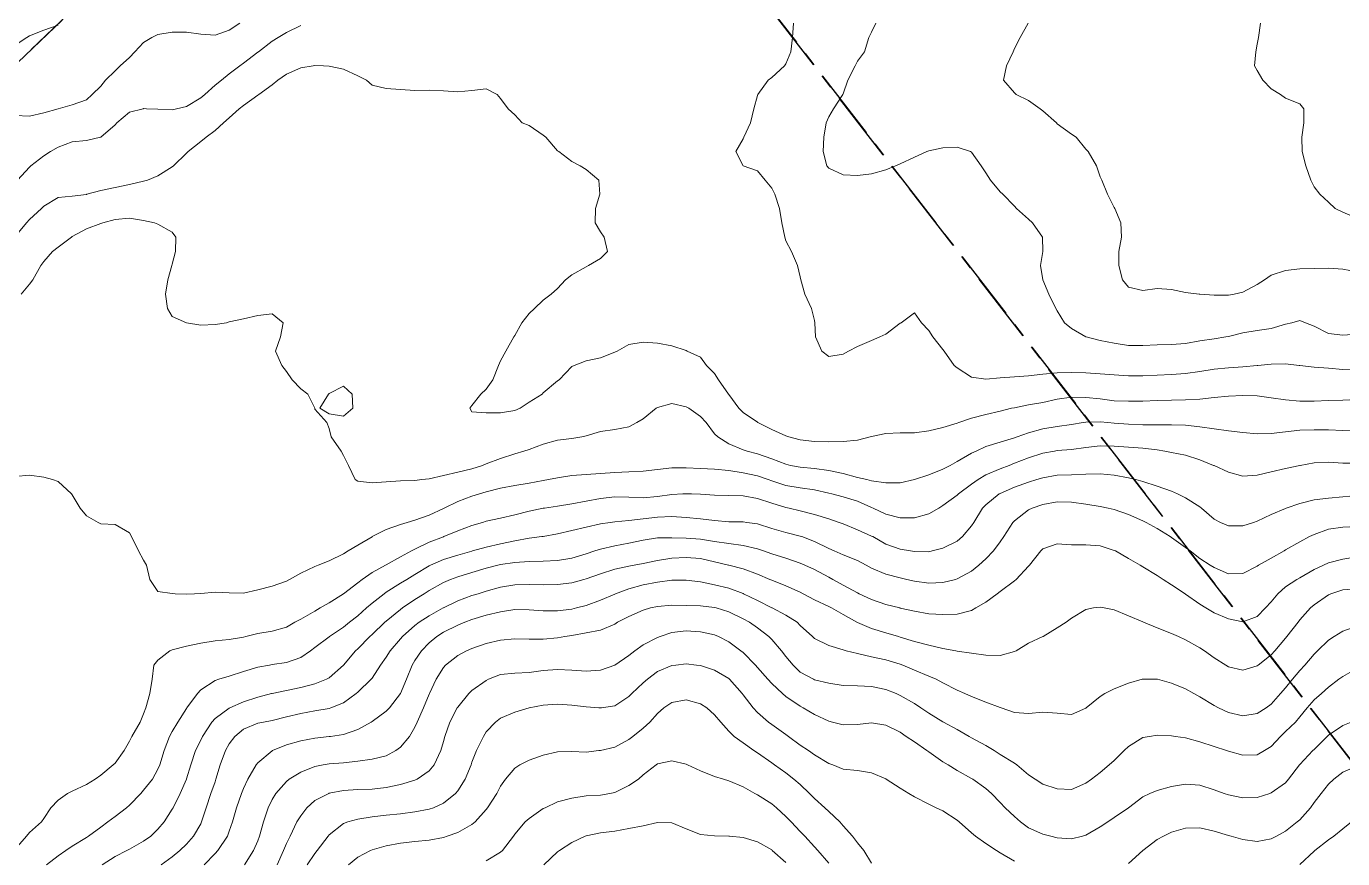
# Model space of a CAD drawing. Header units: centimetres. Extents: x 0 to 642158, y -847 to 649707.
# Drawn here: x 617079.14 to 617125.25, y 620397.46 to 620426.64 of the extents above; entities that cross this region are included whole.
import ezdxf

# ---------------------------------------------------------------- set-up
doc = ezdxf.new("R2010")
doc.units = ezdxf.units.CM
doc.header["$MEASUREMENT"] = 0
doc.linetypes.add('CENTERX2', pattern=[4, 2.5, -0.5, 0.5, -0.5])
doc.layers.add('SPW_parcellaire cadastral', color=7, linetype='CENTERX2', lineweight=25, true_color=0xff0542)
doc.layers.add('WAL_topographie 0.5', color=253, linetype='Continuous', lineweight=20)

msp = doc.modelspace()

# ---------------------------------------------------------------- linework, layer by layer
at = {"layer": 'SPW_parcellaire cadastral'}
for points in [[(617274.764, 620500.676), (617269.952, 620496.899), (617211.998, 620451.663), (617205.087, 620446.27), (617195.532, 620438.811), (617164.102, 620414.279), (617134.906, 620391.492), (617133.598, 620390.47), (617094.809, 620440.723), (617090.922, 620445.759), (617243.342, 620567.204), (617274.764, 620500.676)], [(617014.972, 620379.867), (617010.893, 620377.325), (617054.294, 620442.356), (617058.919, 620449.277), (617077.211, 620463.523), (617089.979, 620446.981), (617090.922, 620445.759), (617094.809, 620440.723), (617062.014, 620409.186), (617014.972, 620379.867)], [(617062.014, 620409.186), (617094.809, 620440.723), (617133.598, 620390.47), (617134.906, 620391.492), (617146.257, 620375.609), (617111.129, 620347.351), (617062.014, 620409.186)]]:
    msp.add_lwpolyline(points, dxfattribs=at)
at = {"layer": 'WAL_topographie 0.5'}
for points in [[(617078.75, 620423.51), (617079.25, 620423.485), (617079.75, 620423.604), (617080.25, 620423.75), (617080.25, 620423.75), (617080.75, 620423.885), (617081.25, 620424.06), (617081.452, 620424.25), (617081.75, 620424.546), (617081.91, 620424.75), (617082.25, 620425.074), (617082.425, 620425.25), (617082.75, 620425.543), (617082.942, 620425.75), (617083.25, 620426.068), (617083.535, 620426.25), (617083.75, 620426.349), (617084.25, 620426.436), (617084.75, 620426.431), (617085.25, 620426.366), (617085.75, 620426.333), (617086.25, 620426.502), (617086.618, 620426.75)], [(617078.75, 620425.976), (617079.158, 620426.25), (617079.25, 620426.304), (617079.75, 620426.499), (617080.25, 620426.682)], [(617078.83, 620421.25), (617079.25, 620421.706), (617079.294, 620421.75), (617079.75, 620422.103), (617079.984, 620422.25), (617080.25, 620422.402), (617080.75, 620422.584), (617081.25, 620422.639), (617081.743, 620422.75), (617081.75, 620422.752), (617082.25, 620423.187), (617082.31, 620423.25), (617082.75, 620423.628), (617083.23, 620423.75), (617083.25, 620423.758), (617083.35, 620423.75), (617083.75, 620423.731), (617084.25, 620423.716), (617084.404, 620423.75), (617084.75, 620423.832), (617085.25, 620424.129), (617085.39, 620424.25), (617085.75, 620424.573), (617085.973, 620424.75), (617086.25, 620424.97), (617086.614, 620425.25), (617086.75, 620425.351), (617087.25, 620425.731), (617087.275, 620425.75), (617087.75, 620426.121), (617087.965, 620426.25), (617088.25, 620426.418), (617088.75, 620426.664)], [(617106.019, 620426.75), (617105.984, 620426.25), (617105.917, 620425.75), (617105.75, 620425.327), (617105.694, 620425.25), (617105.25, 620424.85), (617105.129, 620424.75), (617104.76, 620424.25), (617104.75, 620424.215), (617104.629, 620423.75), (617104.504, 620423.25), (617104.269, 620422.75), (617104.25, 620422.689), (617103.991, 620422.25), (617104.25, 620421.75), (617104.25, 620421.75), (617104.75, 620421.57), (617105.017, 620421.25), (617105.25, 620420.961), (617105.359, 620420.75), (617105.523, 620420.25), (617105.61, 620419.75), (617105.713, 620419.25), (617105.75, 620419.118), (617105.947, 620418.75), (617106.154, 620418.25), (617106.25, 620417.859), (617106.273, 620417.75), (617106.415, 620417.25), (617106.649, 620416.75), (617106.75, 620416.33), (617106.766, 620416.25), (617106.78, 620415.75), (617107.008, 620415.25), (617107.25, 620415.06), (617107.75, 620415.148), (617107.937, 620415.25), (617108.25, 620415.417), (617108.75, 620415.628), (617109.043, 620415.75), (617109.25, 620415.852), (617109.75, 620416.236), (617109.782, 620416.25), (617110.25, 620416.595), (617110.496, 620416.25), (617110.75, 620415.982), (617110.896, 620415.75), (617111.25, 620415.312), (617111.291, 620415.25), (617111.647, 620414.75), (617111.75, 620414.664), (617112.25, 620414.339), (617112.75, 620414.269), (617113.25, 620414.319), (617113.75, 620414.355), (617114.25, 620414.389), (617114.75, 620414.449), (617115.25, 620414.493), (617115.75, 620414.505), (617116.25, 620414.49), (617116.75, 620414.458), (617117.25, 620414.417), (617117.75, 620414.388), (617118.25, 620414.387), (617118.75, 620414.411), (617119.25, 620414.436), (617119.75, 620414.466), (617120.25, 620414.536), (617120.75, 620414.618), (617121.25, 620414.666), (617121.75, 620414.702), (617122.25, 620414.747), (617122.283, 620414.75), (617122.75, 620414.792), (617123.25, 620414.803), (617123.721, 620414.75), (617123.75, 620414.747), (617124.25, 620414.686), (617124.75, 620414.651), (617125.25, 620414.611), (617125.75, 620414.597)], [(617108.903, 620426.75), (617108.75, 620426.435), (617108.652, 620426.25), (617108.497, 620425.75), (617108.25, 620425.423), (617108.173, 620425.25), (617107.92, 620424.75), (617107.75, 620424.275), (617107.741, 620424.25), (617107.42, 620423.75), (617107.25, 620423.467), (617107.159, 620423.25), (617107.077, 620422.75), (617107.049, 620422.25), (617107.184, 620421.75), (617107.25, 620421.67), (617107.75, 620421.438), (617108.25, 620421.405), (617108.75, 620421.469), (617109.25, 620421.611), (617109.583, 620421.75), (617109.75, 620421.818), (617110.25, 620422.048), (617110.682, 620422.25), (617110.75, 620422.278), (617111.25, 620422.383), (617111.75, 620422.4), (617112.218, 620422.25), (617112.25, 620422.229), (617112.59, 620421.75), (617112.75, 620421.504), (617112.913, 620421.25), (617113.25, 620420.835), (617113.343, 620420.75), (617113.75, 620420.332), (617113.828, 620420.25), (617114.25, 620419.876), (617114.383, 620419.75), (617114.734, 620419.25), (617114.75, 620418.75), (617114.75, 620418.75), (617114.75, 620418.75), (617114.66, 620418.25), (617114.75, 620417.75), (617114.75, 620417.75), (617114.96, 620417.25), (617115.205, 620416.75), (617115.25, 620416.671), (617115.502, 620416.25), (617115.75, 620416.047), (617116.25, 620415.756), (617116.264, 620415.75), (617116.75, 620415.624), (617117.25, 620415.527), (617117.75, 620415.453), (617118.25, 620415.445), (617118.75, 620415.47), (617119.25, 620415.481), (617119.75, 620415.524), (617120.25, 620415.617), (617120.75, 620415.688), (617121.154, 620415.75), (617121.25, 620415.766), (617121.75, 620415.89), (617122.25, 620415.974), (617122.75, 620416.047), (617123.25, 620416.204), (617123.467, 620416.25), (617123.75, 620416.328), (617123.95, 620416.25), (617124.25, 620416.13), (617124.75, 620415.874), (617125.25, 620415.81), (617125.75, 620415.845)], [(617114.239, 620426.75), (617113.955, 620426.25), (617113.75, 620425.865), (617113.704, 620425.75), (617113.477, 620425.25), (617113.364, 620424.75), (617113.75, 620424.307), (617113.816, 620424.25), (617114.25, 620424.041), (617114.657, 620423.75), (617114.75, 620423.681), (617115.225, 620423.25), (617115.25, 620423.226), (617115.75, 620422.863), (617115.915, 620422.75), (617116.25, 620422.336), (617116.339, 620422.25), (617116.63, 620421.75), (617116.75, 620421.364), (617116.81, 620421.25), (617117.012, 620420.75), (617117.25, 620420.287), (617117.265, 620420.25), (617117.478, 620419.75), (617117.498, 620419.25), (617117.415, 620418.75), (617117.405, 620418.25), (617117.538, 620417.75), (617117.75, 620417.496), (617118.25, 620417.381), (617118.75, 620417.454), (617119.25, 620417.409), (617119.75, 620417.308), (617120.226, 620417.25), (617120.25, 620417.247), (617120.75, 620417.22), (617121.25, 620417.216), (617121.445, 620417.25), (617121.75, 620417.325), (617122.25, 620417.59), (617122.506, 620417.75), (617122.75, 620417.918), (617123.25, 620418.081), (617123.75, 620418.138), (617124.25, 620418.155), (617124.75, 620418.16), (617125.25, 620418.124), (617125.75, 620418.038)], [(617122.372, 620426.75), (617122.302, 620426.25), (617122.25, 620426.012), (617122.212, 620425.75), (617122.167, 620425.25), (617122.25, 620425.085), (617122.457, 620424.75), (617122.75, 620424.448), (617123.072, 620424.25), (617123.25, 620424.121), (617123.75, 620423.917), (617123.888, 620423.75), (617123.885, 620423.25), (617123.816, 620422.75), (617123.835, 620422.25), (617123.961, 620421.75), (617124.137, 620421.25), (617124.25, 620421.015), (617124.452, 620420.75), (617124.75, 620420.474), (617124.989, 620420.25), (617125.25, 620420.122), (617125.75, 620419.918)], [(617078.75, 620419.276), (617079.15, 620419.75), (617079.25, 620419.864), (617079.672, 620420.25), (617079.75, 620420.335), (617080.25, 620420.636), (617080.75, 620420.689), (617081.25, 620420.748), (617081.256, 620420.75), (617081.75, 620420.886), (617082.25, 620420.99), (617082.75, 620421.093), (617083.25, 620421.208), (617083.384, 620421.25), (617083.75, 620421.4), (617084.25, 620421.719), (617084.29, 620421.75), (617084.75, 620422.193), (617084.812, 620422.25), (617085.25, 620422.597), (617085.438, 620422.75), (617085.75, 620422.988), (617086.049, 620423.25), (617086.25, 620423.433), (617086.594, 620423.75), (617086.75, 620423.868), (617087.25, 620424.227), (617087.284, 620424.25), (617087.75, 620424.589), (617087.956, 620424.75), (617088.25, 620424.957), (617088.75, 620425.185), (617089.183, 620425.25), (617089.25, 620425.261), (617089.55, 620425.25), (617089.75, 620425.243), (617090.25, 620425.142), (617090.75, 620424.908), (617091.061, 620424.75), (617091.25, 620424.576), (617091.75, 620424.464), (617092.25, 620424.425), (617092.75, 620424.388), (617093.25, 620424.395), (617093.75, 620424.377), (617094.25, 620424.339), (617094.75, 620424.384), (617095.25, 620424.452), (617095.633, 620424.25), (617095.75, 620424.11), (617096.015, 620423.75), (617096.25, 620423.534), (617096.506, 620423.25), (617096.75, 620423.16), (617097.25, 620422.823), (617097.335, 620422.75), (617097.75, 620422.276), (617097.789, 620422.25), (617098.25, 620421.904), (617098.542, 620421.75), (617098.75, 620421.618), (617099.197, 620421.25), (617099.229, 620420.75), (617099.074, 620420.25), (617099.063, 620419.75), (617099.25, 620419.434), (617099.387, 620419.25), (617099.495, 620418.75), (617099.25, 620418.505), (617098.828, 620418.25), (617098.75, 620418.21), (617098.25, 620417.922), (617098.031, 620417.75), (617097.75, 620417.45), (617097.525, 620417.25), (617097.25, 620417.038), (617096.944, 620416.75), (617096.75, 620416.571), (617096.492, 620416.25), (617096.25, 620415.806), (617096.214, 620415.75), (617095.941, 620415.25), (617095.75, 620414.917), (617095.679, 620414.75), (617095.476, 620414.25), (617095.25, 620413.917), (617095.064, 620413.75), (617094.75, 620413.35), (617094.673, 620413.25), (617094.75, 620413.129), (617095.25, 620413.095), (617095.75, 620413.094), (617096.25, 620413.169), (617096.434, 620413.25), (617096.75, 620413.464), (617097.209, 620413.75), (617097.25, 620413.787), (617097.75, 620414.209), (617097.807, 620414.25), (617098.25, 620414.713), (617098.333, 620414.75), (617098.75, 620414.917), (617099.25, 620415.017), (617099.75, 620415.215), (617099.833, 620415.25), (617100.25, 620415.486), (617100.75, 620415.571), (617101.25, 620415.538), (617101.75, 620415.435), (617102.25, 620415.275), (617102.294, 620415.25), (617102.75, 620415.038), (617102.971, 620414.75), (617103.25, 620414.468), (617103.388, 620414.25), (617103.735, 620413.75), (617103.75, 620413.731), (617104.093, 620413.25), (617104.25, 620413.108), (617104.75, 620412.762), (617104.769, 620412.75), (617105.25, 620412.512), (617105.75, 620412.279), (617105.847, 620412.25), (617106.25, 620412.146), (617106.75, 620412.089), (617107.25, 620412.075), (617107.75, 620412.086), (617108.25, 620412.137), (617108.698, 620412.25), (617108.75, 620412.265), (617109.25, 620412.368), (617109.75, 620412.384), (617110.25, 620412.395), (617110.75, 620412.459), (617111.25, 620412.571), (617111.75, 620412.727), (617111.809, 620412.75), (617112.25, 620412.898), (617112.75, 620413.037), (617113.25, 620413.153), (617113.653, 620413.25), (617113.75, 620413.27), (617114.25, 620413.366), (617114.75, 620413.457), (617115.25, 620413.566), (617115.75, 620413.639), (617116.25, 620413.633), (617116.75, 620413.58), (617117.25, 620413.515), (617117.75, 620413.494), (617118.25, 620413.505), (617118.75, 620413.522), (617119.25, 620413.535), (617119.75, 620413.543), (617120.25, 620413.571), (617120.75, 620413.627), (617121.25, 620413.678), (617121.75, 620413.701), (617122.25, 620413.686), (617122.75, 620413.62), (617123.25, 620413.547), (617123.75, 620413.503), (617124.25, 620413.503), (617124.75, 620413.518), (617125.25, 620413.534), (617125.75, 620413.559)], [(617078.955, 620417.25), (617079.25, 620417.602), (617079.374, 620417.75), (617079.652, 620418.25), (617079.75, 620418.39), (617080.061, 620418.75), (617080.25, 620418.895), (617080.725, 620419.25), (617080.75, 620419.266), (617081.25, 620419.539), (617081.75, 620419.73), (617081.821, 620419.75), (617082.25, 620419.862), (617082.75, 620419.909), (617083.25, 620419.834), (617083.632, 620419.75), (617083.75, 620419.698), (617084.25, 620419.419), (617084.38, 620419.25), (617084.369, 620418.75), (617084.25, 620418.302), (617084.241, 620418.25), (617084.098, 620417.75), (617084.017, 620417.25), (617084.087, 620416.75), (617084.25, 620416.462), (617084.75, 620416.25), (617084.75, 620416.25), (617085.25, 620416.165), (617085.75, 620416.187), (617086.15, 620416.25), (617086.25, 620416.286), (617086.75, 620416.391), (617087.25, 620416.5), (617087.75, 620416.559), (617088.139, 620416.25), (617088.046, 620415.75), (617087.872, 620415.25), (617088.089, 620414.75), (617088.25, 620414.544), (617088.455, 620414.25), (617088.75, 620413.935), (617089, 620413.75), (617089.242, 620413.25), (617089.25, 620413.221), (617089.671, 620412.75), (617089.75, 620412.536), (617089.817, 620412.25), (617090.164, 620411.75), (617090.25, 620411.594), (617090.427, 620411.25), (617090.663, 620410.75), (617090.75, 620410.701), (617091.25, 620410.639), (617091.75, 620410.668), (617092.25, 620410.709), (617092.75, 620410.724), (617093, 620410.75), (617093.25, 620410.775), (617093.75, 620410.892), (617094.25, 620411.011), (617094.75, 620411.129), (617095.121, 620411.25), (617095.25, 620411.298), (617095.75, 620411.495), (617096.25, 620411.652), (617096.571, 620411.75), (617096.75, 620411.811), (617097.25, 620411.989), (617097.75, 620412.129), (617098.25, 620412.196), (617098.596, 620412.25), (617098.75, 620412.285), (617099.25, 620412.432), (617099.75, 620412.51), (617100.25, 620412.601), (617100.53, 620412.75), (617100.75, 620412.883), (617101.201, 620413.25), (617101.25, 620413.276), (617101.75, 620413.416), (617102.25, 620413.306), (617102.343, 620413.25), (617102.75, 620412.963), (617102.949, 620412.75), (617103.25, 620412.356), (617103.359, 620412.25), (617103.75, 620412.006), (617104.25, 620411.799), (617104.387, 620411.75), (617104.75, 620411.654), (617105.25, 620411.48), (617105.75, 620411.286), (617105.913, 620411.25), (617106.25, 620411.189), (617106.75, 620411.139), (617107.25, 620411.072), (617107.75, 620410.963), (617108.25, 620410.827), (617108.577, 620410.75), (617108.75, 620410.71), (617109.25, 620410.635), (617109.75, 620410.636), (617110.25, 620410.748), (617110.255, 620410.75), (617110.75, 620410.916), (617111.25, 620411.118), (617111.499, 620411.25), (617111.75, 620411.381), (617112.25, 620411.672), (617112.407, 620411.75), (617112.75, 620411.905), (617113.25, 620412.059), (617113.75, 620412.219), (617113.843, 620412.25), (617114.25, 620412.394), (617114.75, 620412.53), (617115.25, 620412.614), (617115.75, 620412.684), (617116.16, 620412.75), (617116.25, 620412.764), (617116.75, 620412.778), (617117.019, 620412.75), (617117.25, 620412.727), (617117.75, 620412.688), (617118.25, 620412.675), (617118.75, 620412.675), (617119.25, 620412.674), (617119.75, 620412.656), (617120.25, 620412.604), (617120.75, 620412.53), (617121.25, 620412.464), (617121.75, 620412.403), (617122.25, 620412.358), (617122.75, 620412.366), (617123.25, 620412.426), (617123.75, 620412.479), (617124.25, 620412.491), (617124.75, 620412.492), (617125.25, 620412.471), (617125.75, 620412.46)], [(617090.575, 620413.25), (617090.25, 620412.979), (617089.75, 620413.05), (617089.417, 620413.25), (617089.729, 620413.75), (617089.75, 620413.766), (617090.25, 620414.024), (617090.554, 620413.75), (617090.575, 620413.25)], [(617078.75, 620410.861), (617079.25, 620410.904), (617079.75, 620410.841), (617080.059, 620410.75), (617080.25, 620410.682), (617080.721, 620410.25), (617080.75, 620410.213), (617081.027, 620409.75), (617081.25, 620409.475), (617081.652, 620409.25), (617081.75, 620409.201), (617082.25, 620409.175), (617082.75, 620408.88), (617082.823, 620408.75), (617083.067, 620408.25), (617083.25, 620407.922), (617083.351, 620407.75), (617083.464, 620407.25), (617083.75, 620406.827), (617084.25, 620406.755), (617084.35, 620406.75), (617084.75, 620406.737), (617085.036, 620406.75), (617085.25, 620406.76), (617085.75, 620406.805), (617086.25, 620406.787), (617086.75, 620406.767), (617087.25, 620406.885), (617087.75, 620407.015), (617088.25, 620407.191), (617088.362, 620407.25), (617088.75, 620407.465), (617089.25, 620407.703), (617089.36, 620407.75), (617089.75, 620407.907), (617090.25, 620408.148), (617090.418, 620408.25), (617090.75, 620408.456), (617091.25, 620408.746), (617091.258, 620408.75), (617091.75, 620408.999), (617092.25, 620409.179), (617092.484, 620409.25), (617092.75, 620409.328), (617093.25, 620409.507), (617093.75, 620409.739), (617093.771, 620409.75), (617094.25, 620409.981), (617094.75, 620410.165), (617095.015, 620410.25), (617095.25, 620410.326), (617095.75, 620410.453), (617096.25, 620410.541), (617096.75, 620410.628), (617097.25, 620410.719), (617097.434, 620410.75), (617097.75, 620410.811), (617098.25, 620410.889), (617098.75, 620410.931), (617099.25, 620410.966), (617099.75, 620410.999), (617100.25, 620411.021), (617100.75, 620411.045), (617101.25, 620411.103), (617101.75, 620411.164), (617102.25, 620411.164), (617102.75, 620411.137), (617103.25, 620411.116), (617103.75, 620411.068), (617104.25, 620410.99), (617104.75, 620410.879), (617105.126, 620410.75), (617105.25, 620410.706), (617105.75, 620410.546), (617106.25, 620410.459), (617106.75, 620410.388), (617107.25, 620410.277), (617107.356, 620410.25), (617107.75, 620410.143), (617108.25, 620409.989), (617108.75, 620409.772), (617108.801, 620409.75), (617109.25, 620409.543), (617109.75, 620409.407), (617110.25, 620409.409), (617110.75, 620409.545), (617111.108, 620409.75), (617111.25, 620409.837), (617111.75, 620410.205), (617111.797, 620410.25), (617112.25, 620410.595), (617112.48, 620410.75), (617112.75, 620410.913), (617113.25, 620411.127), (617113.566, 620411.25), (617113.75, 620411.323), (617114.25, 620411.517), (617114.75, 620411.673), (617115.15, 620411.75), (617115.25, 620411.768), (617115.75, 620411.811), (617116.25, 620411.88), (617116.75, 620411.934), (617117.25, 620411.924), (617117.75, 620411.889), (617118.25, 620411.853), (617118.75, 620411.794), (617119.025, 620411.75), (617119.25, 620411.704), (617119.75, 620411.602), (617120.25, 620411.448), (617120.729, 620411.25), (617120.75, 620411.239), (617121.25, 620411.009), (617121.75, 620410.873), (617122.25, 620410.901), (617122.75, 620411.022), (617123.25, 620411.134), (617123.75, 620411.248), (617123.758, 620411.25), (617124.25, 620411.342), (617124.75, 620411.361), (617125.25, 620411.327), (617125.75, 620411.331)], [(617078.75, 620397.8), (617079.142, 620398.25), (617079.25, 620398.376), (617079.669, 620398.75), (617079.75, 620398.874), (617080, 620399.25), (617080.25, 620399.516), (617080.577, 620399.75), (617080.75, 620399.827), (617081.25, 620400.067), (617081.555, 620400.25), (617081.75, 620400.395), (617082.181, 620400.75), (617082.25, 620400.815), (617082.562, 620401.25), (617082.75, 620401.579), (617082.839, 620401.75), (617083.124, 620402.25), (617083.25, 620402.536), (617083.331, 620402.75), (617083.462, 620403.25), (617083.552, 620403.75), (617083.612, 620404.25), (617083.75, 620404.42), (617084.163, 620404.75), (617084.25, 620404.778), (617084.75, 620404.906), (617085.25, 620405.018), (617085.75, 620405.094), (617086.25, 620405.148), (617086.75, 620405.232), (617086.83, 620405.25), (617087.25, 620405.351), (617087.75, 620405.44), (617088.25, 620405.578), (617088.548, 620405.75), (617088.75, 620405.861), (617089.25, 620406.144), (617089.432, 620406.25), (617089.75, 620406.436), (617090.25, 620406.749), (617090.252, 620406.75), (617090.75, 620407.129), (617090.909, 620407.25), (617091.25, 620407.489), (617091.723, 620407.75), (617091.75, 620407.764), (617092.25, 620408.038), (617092.633, 620408.25), (617092.75, 620408.313), (617093.25, 620408.555), (617093.75, 620408.746), (617093.762, 620408.75), (617094.25, 620408.959), (617094.75, 620409.147), (617095.114, 620409.25), (617095.25, 620409.291), (617095.75, 620409.401), (617096.25, 620409.511), (617096.75, 620409.642), (617097.25, 620409.744), (617097.288, 620409.75), (617097.75, 620409.821), (617098.25, 620409.905), (617098.75, 620409.989), (617099.25, 620410.084), (617099.75, 620410.147), (617100.25, 620410.131), (617100.75, 620410.112), (617101.25, 620410.156), (617101.75, 620410.226), (617102.141, 620410.25), (617102.25, 620410.257), (617102.445, 620410.25), (617102.75, 620410.238), (617103.25, 620410.204), (617103.75, 620410.189), (617104.25, 620410.176), (617104.75, 620410.087), (617105.25, 620409.927), (617105.75, 620409.776), (617105.865, 620409.75), (617106.25, 620409.655), (617106.75, 620409.529), (617107.25, 620409.371), (617107.611, 620409.25), (617107.75, 620409.195), (617108.25, 620408.993), (617108.75, 620408.771), (617108.793, 620408.75), (617109.25, 620408.492), (617109.75, 620408.315), (617110.115, 620408.25), (617110.25, 620408.226), (617110.75, 620408.223), (617110.873, 620408.25), (617111.25, 620408.346), (617111.75, 620408.597), (617111.932, 620408.75), (617112.25, 620409.128), (617112.325, 620409.25), (617112.634, 620409.75), (617112.75, 620409.868), (617113.218, 620410.25), (617113.25, 620410.268), (617113.75, 620410.483), (617114.25, 620410.665), (617114.538, 620410.75), (617114.75, 620410.814), (617115.25, 620410.902), (617115.75, 620410.923), (617116.25, 620410.938), (617116.75, 620410.951), (617117.25, 620410.908), (617117.75, 620410.814), (617118.006, 620410.75), (617118.25, 620410.681), (617118.75, 620410.525), (617119.25, 620410.347), (617119.467, 620410.25), (617119.75, 620410.111), (617120.25, 620409.791), (617120.305, 620409.75), (617120.75, 620409.368), (617120.966, 620409.25), (617121.25, 620409.126), (617121.75, 620409.129), (617122.123, 620409.25), (617122.25, 620409.289), (617122.75, 620409.525), (617123.25, 620409.743), (617123.27, 620409.75), (617123.75, 620409.913), (617124.25, 620410.037), (617124.75, 620410.102), (617125.25, 620410.148), (617125.75, 620410.191)], [(617079.843, 620397.25), (617080.25, 620397.567), (617080.528, 620397.75), (617080.75, 620397.903), (617081.25, 620398.207), (617081.317, 620398.25), (617081.75, 620398.568), (617081.999, 620398.75), (617082.25, 620398.937), (617082.646, 620399.25), (617082.75, 620399.333), (617083.153, 620399.75), (617083.25, 620399.859), (617083.561, 620400.25), (617083.75, 620400.599), (617083.818, 620400.75), (617083.964, 620401.25), (617084.156, 620401.75), (617084.25, 620401.923), (617084.443, 620402.25), (617084.75, 620402.731), (617084.763, 620402.75), (617085.136, 620403.25), (617085.25, 620403.384), (617085.75, 620403.704), (617085.888, 620403.75), (617086.25, 620403.859), (617086.75, 620404.024), (617087.25, 620404.18), (617087.66, 620404.25), (617087.75, 620404.265), (617088.25, 620404.334), (617088.75, 620404.517), (617089.091, 620404.75), (617089.25, 620404.869), (617089.75, 620405.24), (617089.763, 620405.25), (617090.25, 620405.58), (617090.462, 620405.75), (617090.75, 620405.973), (617091.053, 620406.25), (617091.25, 620406.418), (617091.677, 620406.75), (617091.75, 620406.8), (617092.25, 620407.118), (617092.464, 620407.25), (617092.75, 620407.421), (617093.25, 620407.724), (617093.303, 620407.75), (617093.75, 620407.951), (617094.25, 620408.103), (617094.75, 620408.245), (617094.771, 620408.25), (617095.25, 620408.383), (617095.75, 620408.498), (617096.25, 620408.602), (617096.75, 620408.693), (617097.199, 620408.75), (617097.25, 620408.757), (617097.75, 620408.844), (617098.25, 620408.963), (617098.75, 620409.082), (617099.25, 620409.194), (617099.593, 620409.25), (617099.75, 620409.275), (617100.25, 620409.321), (617100.75, 620409.375), (617101.25, 620409.431), (617101.75, 620409.456), (617102.25, 620409.426), (617102.75, 620409.37), (617103.25, 620409.312), (617103.75, 620409.273), (617104.25, 620409.267), (617104.373, 620409.25), (617104.75, 620409.198), (617105.25, 620409.042), (617105.75, 620408.894), (617106.25, 620408.768), (617106.303, 620408.75), (617106.75, 620408.585), (617107.25, 620408.336), (617107.439, 620408.25), (617107.75, 620408.112), (617108.25, 620407.915), (617108.555, 620407.75), (617108.75, 620407.647), (617109.25, 620407.433), (617109.75, 620407.304), (617109.98, 620407.25), (617110.25, 620407.185), (617110.75, 620407.117), (617111.25, 620407.141), (617111.688, 620407.25), (617111.75, 620407.267), (617112.25, 620407.54), (617112.509, 620407.75), (617112.75, 620407.971), (617113.016, 620408.25), (617113.25, 620408.567), (617113.379, 620408.75), (617113.697, 620409.25), (617113.75, 620409.31), (617114.25, 620409.689), (617114.373, 620409.75), (617114.75, 620409.883), (617115.25, 620409.972), (617115.75, 620409.955), (617116.25, 620409.888), (617116.75, 620409.813), (617117.039, 620409.75), (617117.25, 620409.7), (617117.75, 620409.524), (617118.25, 620409.308), (617118.366, 620409.25), (617118.75, 620409.037), (617119.203, 620408.75), (617119.25, 620408.72), (617119.75, 620408.372), (617119.904, 620408.25), (617120.25, 620407.982), (617120.613, 620407.75), (617120.75, 620407.665), (617121.25, 620407.449), (617121.75, 620407.458), (617122.25, 620407.714), (617122.305, 620407.75), (617122.75, 620407.996), (617123.197, 620408.25), (617123.25, 620408.287), (617123.75, 620408.574), (617124.092, 620408.75), (617124.25, 620408.824), (617124.75, 620409.01), (617125.25, 620409.087), (617125.75, 620409.11)], [(617081.792, 620397.25), (617082.25, 620397.535), (617082.656, 620397.75), (617082.75, 620397.801), (617083.25, 620398.072), (617083.5, 620398.25), (617083.75, 620398.498), (617083.973, 620398.75), (617084.25, 620399.195), (617084.279, 620399.25), (617084.528, 620399.75), (617084.747, 620400.25), (617084.75, 620400.258), (617084.9, 620400.75), (617085.067, 620401.25), (617085.25, 620401.622), (617085.314, 620401.75), (617085.636, 620402.25), (617085.75, 620402.379), (617086.25, 620402.742), (617086.266, 620402.75), (617086.75, 620402.959), (617087.25, 620403.128), (617087.723, 620403.25), (617087.75, 620403.257), (617088.25, 620403.359), (617088.75, 620403.464), (617089.25, 620403.597), (617089.651, 620403.75), (617089.75, 620403.804), (617090.25, 620404.244), (617090.255, 620404.25), (617090.676, 620404.75), (617090.75, 620404.819), (617091.176, 620405.25), (617091.25, 620405.32), (617091.703, 620405.75), (617091.75, 620405.793), (617092.25, 620406.2), (617092.317, 620406.25), (617092.75, 620406.546), (617093.071, 620406.75), (617093.25, 620406.862), (617093.75, 620407.148), (617093.997, 620407.25), (617094.25, 620407.341), (617094.75, 620407.496), (617095.25, 620407.651), (617095.654, 620407.75), (617095.75, 620407.771), (617096.25, 620407.842), (617096.75, 620407.876), (617097.25, 620407.893), (617097.75, 620407.91), (617098.25, 620407.991), (617098.75, 620408.15), (617099.055, 620408.25), (617099.25, 620408.31), (617099.75, 620408.43), (617100.25, 620408.525), (617100.75, 620408.629), (617101.25, 620408.705), (617101.75, 620408.713), (617102.25, 620408.698), (617102.75, 620408.663), (617103.25, 620408.584), (617103.75, 620408.508), (617104.25, 620408.443), (617104.75, 620408.319), (617104.962, 620408.25), (617105.25, 620408.149), (617105.75, 620407.992), (617106.25, 620407.824), (617106.415, 620407.75), (617106.75, 620407.594), (617107.25, 620407.325), (617107.39, 620407.25), (617107.75, 620407.053), (617108.25, 620406.784), (617108.317, 620406.75), (617108.75, 620406.544), (617109.25, 620406.367), (617109.733, 620406.25), (617109.75, 620406.246), (617110.25, 620406.135), (617110.75, 620406.046), (617111.25, 620406.016), (617111.75, 620406.035), (617112.25, 620406.166), (617112.396, 620406.25), (617112.75, 620406.458), (617113.145, 620406.75), (617113.25, 620406.83), (617113.75, 620407.207), (617113.808, 620407.25), (617114.25, 620407.716), (617114.28, 620407.75), (617114.682, 620408.25), (617114.75, 620408.323), (617115.25, 620408.499), (617115.75, 620408.469), (617116.25, 620408.468), (617116.75, 620408.432), (617117.25, 620408.269), (617117.288, 620408.25), (617117.75, 620407.983), (617118.151, 620407.75), (617118.25, 620407.687), (617118.75, 620407.394), (617118.963, 620407.25), (617119.25, 620407.066), (617119.727, 620406.75), (617119.75, 620406.736), (617120.25, 620406.382), (617120.462, 620406.25), (617120.75, 620406.086), (617121.25, 620405.873), (617121.75, 620405.77), (617122.25, 620405.956), (617122.55, 620406.25), (617122.75, 620406.462), (617122.979, 620406.75), (617123.25, 620406.987), (617123.647, 620407.25), (617123.75, 620407.307), (617124.25, 620407.596), (617124.575, 620407.75), (617124.75, 620407.832), (617125.25, 620407.967), (617125.75, 620408.044)], [(617083.868, 620397.25), (617084.25, 620397.528), (617084.523, 620397.75), (617084.75, 620397.966), (617084.998, 620398.25), (617085.25, 620398.689), (617085.28, 620398.75), (617085.438, 620399.25), (617085.609, 620399.75), (617085.75, 620400.162), (617085.78, 620400.25), (617085.928, 620400.75), (617086.114, 620401.25), (617086.25, 620401.488), (617086.445, 620401.75), (617086.75, 620402), (617087.25, 620402.208), (617087.443, 620402.25), (617087.75, 620402.31), (617088.25, 620402.432), (617088.75, 620402.557), (617089.25, 620402.646), (617089.75, 620402.729), (617089.809, 620402.75), (617090.25, 620402.927), (617090.696, 620403.25), (617090.75, 620403.3), (617091.219, 620403.75), (617091.25, 620403.794), (617091.552, 620404.25), (617091.75, 620404.524), (617091.884, 620404.75), (617092.25, 620405.169), (617092.322, 620405.25), (617092.75, 620405.632), (617092.902, 620405.75), (617093.25, 620405.979), (617093.737, 620406.25), (617093.75, 620406.258), (617094.25, 620406.505), (617094.75, 620406.684), (617094.969, 620406.75), (617095.25, 620406.839), (617095.75, 620406.981), (617096.25, 620407.064), (617096.75, 620407.072), (617097.25, 620407.066), (617097.75, 620407.077), (617098.25, 620407.135), (617098.667, 620407.25), (617098.75, 620407.273), (617099.25, 620407.451), (617099.75, 620407.612), (617100.25, 620407.721), (617100.433, 620407.75), (617100.75, 620407.804), (617101.25, 620407.911), (617101.75, 620407.994), (617102.25, 620408.025), (617102.75, 620407.985), (617103.25, 620407.87), (617103.742, 620407.75), (617103.75, 620407.748), (617104.25, 620407.625), (617104.75, 620407.434), (617105.185, 620407.25), (617105.25, 620407.221), (617105.75, 620407.029), (617106.25, 620406.801), (617106.352, 620406.75), (617106.75, 620406.541), (617107.25, 620406.297), (617107.343, 620406.25), (617107.75, 620406.018), (617108.232, 620405.75), (617108.25, 620405.74), (617108.75, 620405.532), (617109.25, 620405.38), (617109.691, 620405.25), (617109.75, 620405.233), (617110.25, 620405.081), (617110.75, 620404.942), (617111.25, 620404.826), (617111.705, 620404.75), (617111.75, 620404.742), (617112.25, 620404.668), (617112.75, 620404.597), (617113.25, 620404.584), (617113.75, 620404.721), (617113.81, 620404.75), (617114.25, 620405.012), (617114.75, 620405.246), (617114.756, 620405.25), (617115.25, 620405.55), (617115.56, 620405.75), (617115.75, 620405.889), (617116.25, 620406.202), (617116.525, 620406.25), (617116.75, 620406.278), (617116.9, 620406.25), (617117.25, 620406.182), (617117.75, 620405.977), (617118.25, 620405.76), (617118.272, 620405.75), (617118.75, 620405.553), (617119.25, 620405.357), (617119.5, 620405.25), (617119.75, 620405.139), (617120.25, 620404.859), (617120.409, 620404.75), (617120.75, 620404.503), (617121.155, 620404.25), (617121.25, 620404.192), (617121.75, 620404.076), (617122.25, 620404.217), (617122.294, 620404.25), (617122.75, 620404.608), (617122.878, 620404.75), (617123.25, 620405.197), (617123.292, 620405.25), (617123.687, 620405.75), (617123.75, 620405.834), (617124.12, 620406.25), (617124.25, 620406.364), (617124.75, 620406.712), (617124.839, 620406.75), (617125.25, 620406.883), (617125.75, 620406.919)], [(617085.369, 620397.25), (617085.75, 620397.64), (617085.85, 620397.75), (617086.186, 620398.25), (617086.25, 620398.423), (617086.361, 620398.75), (617086.497, 620399.25), (617086.68, 620399.75), (617086.75, 620399.927), (617086.902, 620400.25), (617087.195, 620400.75), (617087.25, 620400.818), (617087.75, 620401.244), (617087.759, 620401.25), (617088.25, 620401.456), (617088.75, 620401.596), (617089.25, 620401.688), (617089.75, 620401.745), (617089.791, 620401.75), (617090.25, 620401.813), (617090.75, 620401.99), (617091.219, 620402.25), (617091.25, 620402.271), (617091.75, 620402.629), (617091.859, 620402.75), (617092.248, 620403.25), (617092.25, 620403.253), (617092.454, 620403.75), (617092.651, 620404.25), (617092.75, 620404.41), (617092.984, 620404.75), (617093.25, 620405.024), (617093.519, 620405.25), (617093.75, 620405.399), (617094.25, 620405.644), (617094.504, 620405.75), (617094.75, 620405.847), (617095.25, 620406.003), (617095.75, 620406.121), (617096.25, 620406.193), (617096.75, 620406.191), (617097.25, 620406.155), (617097.75, 620406.153), (617098.25, 620406.21), (617098.412, 620406.25), (617098.75, 620406.338), (617099.25, 620406.526), (617099.75, 620406.738), (617099.778, 620406.75), (617100.25, 620406.923), (617100.75, 620407.062), (617101.25, 620407.16), (617101.75, 620407.223), (617102.25, 620407.227), (617102.75, 620407.163), (617103.25, 620407.059), (617103.75, 620406.939), (617104.25, 620406.758), (617104.266, 620406.75), (617104.75, 620406.51), (617105.25, 620406.256), (617105.263, 620406.25), (617105.75, 620405.996), (617106.138, 620405.75), (617106.25, 620405.639), (617106.676, 620405.25), (617106.75, 620405.183), (617107.25, 620404.936), (617107.75, 620404.779), (617107.857, 620404.75), (617108.25, 620404.652), (617108.75, 620404.543), (617109.25, 620404.433), (617109.75, 620404.285), (617109.838, 620404.25), (617110.25, 620404.073), (617110.75, 620403.856), (617111.005, 620403.75), (617111.25, 620403.621), (617111.75, 620403.364), (617112.012, 620403.25), (617112.25, 620403.146), (617112.75, 620402.952), (617113.25, 620402.76), (617113.284, 620402.75), (617113.75, 620402.587), (617114.25, 620402.552), (617114.75, 620402.594), (617115.25, 620402.561), (617115.75, 620402.512), (617116.25, 620402.736), (617116.264, 620402.75), (617116.75, 620403.145), (617116.915, 620403.25), (617117.25, 620403.419), (617117.75, 620403.616), (617118.221, 620403.75), (617118.25, 620403.757), (617118.75, 620403.752), (617118.759, 620403.75), (617119.25, 620403.618), (617119.75, 620403.413), (617120.042, 620403.25), (617120.25, 620403.138), (617120.75, 620402.829), (617120.902, 620402.75), (617121.25, 620402.582), (617121.75, 620402.466), (617122.25, 620402.546), (617122.567, 620402.75), (617122.75, 620402.879), (617123.075, 620403.25), (617123.25, 620403.453), (617123.49, 620403.75), (617123.75, 620404.057), (617123.923, 620404.25), (617124.25, 620404.634), (617124.366, 620404.75), (617124.75, 620405.123), (617124.947, 620405.25), (617125.25, 620405.433), (617125.75, 620405.615)], [(617086.779, 620397.25), (617087.098, 620397.75), (617087.25, 620398.094), (617087.312, 620398.25), (617087.453, 620398.75), (617087.611, 620399.25), (617087.75, 620399.533), (617087.882, 620399.75), (617088.25, 620400.173), (617088.346, 620400.25), (617088.75, 620400.498), (617089.25, 620400.694), (617089.539, 620400.75), (617089.75, 620400.786), (617090.25, 620400.828), (617090.75, 620400.877), (617091.25, 620400.947), (617091.75, 620401.071), (617092.082, 620401.25), (617092.25, 620401.37), (617092.557, 620401.75), (617092.75, 620402.071), (617092.832, 620402.25), (617093.051, 620402.75), (617093.25, 620403.232), (617093.259, 620403.25), (617093.493, 620403.75), (617093.75, 620404.168), (617093.823, 620404.25), (617094.25, 620404.588), (617094.554, 620404.75), (617094.75, 620404.832), (617095.25, 620405.002), (617095.75, 620405.124), (617096.25, 620405.171), (617096.75, 620405.161), (617097.25, 620405.162), (617097.75, 620405.206), (617098.004, 620405.25), (617098.25, 620405.287), (617098.75, 620405.374), (617099.25, 620405.478), (617099.75, 620405.688), (617099.853, 620405.75), (617100.25, 620405.955), (617100.75, 620406.178), (617101.008, 620406.25), (617101.25, 620406.306), (617101.75, 620406.344), (617102.25, 620406.342), (617102.75, 620406.326), (617103.25, 620406.266), (617103.309, 620406.25), (617103.75, 620406.111), (617104.25, 620405.875), (617104.472, 620405.75), (617104.75, 620405.557), (617105.149, 620405.25), (617105.25, 620405.151), (617105.593, 620404.75), (617105.75, 620404.553), (617105.999, 620404.25), (617106.25, 620403.995), (617106.719, 620403.75), (617106.75, 620403.736), (617107.25, 620403.618), (617107.75, 620403.536), (617108.25, 620403.525), (617108.75, 620403.501), (617109.25, 620403.393), (617109.61, 620403.25), (617109.75, 620403.188), (617110.25, 620402.905), (617110.477, 620402.75), (617110.75, 620402.56), (617111.25, 620402.261), (617111.272, 620402.25), (617111.75, 620401.986), (617112.165, 620401.75), (617112.25, 620401.704), (617112.75, 620401.427), (617113.041, 620401.25), (617113.25, 620401.119), (617113.75, 620400.805), (617113.831, 620400.75), (617114.25, 620400.404), (617114.479, 620400.25), (617114.75, 620400.076), (617115.25, 620399.906), (617115.75, 620399.883), (617116.25, 620400.109), (617116.449, 620400.25), (617116.75, 620400.479), (617117.073, 620400.75), (617117.25, 620400.906), (617117.6, 620401.25), (617117.75, 620401.399), (617118.25, 620401.705), (617118.487, 620401.75), (617118.75, 620401.797), (617119.25, 620401.772), (617119.389, 620401.75), (617119.75, 620401.695), (617120.25, 620401.557), (617120.75, 620401.392), (617121.186, 620401.25), (617121.25, 620401.227), (617121.75, 620401.095), (617122.25, 620401.107), (617122.513, 620401.25), (617122.75, 620401.397), (617123.077, 620401.75), (617123.25, 620401.915), (617123.596, 620402.25), (617123.75, 620402.431), (617124.003, 620402.75), (617124.25, 620403.033), (617124.505, 620403.25), (617124.75, 620403.47), (617125.12, 620403.75), (617125.25, 620403.854), (617125.75, 620404.126)], [(617087.927, 620397.25), (617088.146, 620397.75), (617088.25, 620397.999), (617088.377, 620398.25), (617088.617, 620398.75), (617088.75, 620398.97), (617088.967, 620399.25), (617089.25, 620399.498), (617089.736, 620399.75), (617089.75, 620399.755), (617090.25, 620399.851), (617090.75, 620399.884), (617091.25, 620399.905), (617091.75, 620399.96), (617092.25, 620400.059), (617092.75, 620400.21), (617092.836, 620400.25), (617093.25, 620400.539), (617093.426, 620400.75), (617093.66, 620401.25), (617093.75, 620401.57), (617093.799, 620401.75), (617093.979, 620402.25), (617094.235, 620402.75), (617094.25, 620402.775), (617094.637, 620403.25), (617094.75, 620403.358), (617095.25, 620403.71), (617095.331, 620403.75), (617095.75, 620403.924), (617096.25, 620403.971), (617096.75, 620403.993), (617097.25, 620404.056), (617097.75, 620404.089), (617098.25, 620404.071), (617098.75, 620404.033), (617099.25, 620404.069), (617099.75, 620404.25), (617099.75, 620404.25), (617100.25, 620404.588), (617100.455, 620404.75), (617100.75, 620404.954), (617101.25, 620405.214), (617101.343, 620405.25), (617101.75, 620405.391), (617102.25, 620405.446), (617102.75, 620405.416), (617103.25, 620405.309), (617103.387, 620405.25), (617103.75, 620405.068), (617104.173, 620404.75), (617104.25, 620404.685), (617104.678, 620404.25), (617104.75, 620404.165), (617105.115, 620403.75), (617105.25, 620403.605), (617105.629, 620403.25), (617105.75, 620403.151), (617106.25, 620402.804), (617106.356, 620402.75), (617106.75, 620402.521), (617107.25, 620402.285), (617107.385, 620402.25), (617107.75, 620402.15), (617108.25, 620402.167), (617108.75, 620402.224), (617109.25, 620402.141), (617109.75, 620401.894), (617109.964, 620401.75), (617110.25, 620401.556), (617110.686, 620401.25), (617110.75, 620401.203), (617111.25, 620400.854), (617111.429, 620400.75), (617111.75, 620400.558), (617112.25, 620400.275), (617112.29, 620400.25), (617112.75, 620399.925), (617112.953, 620399.75), (617113.25, 620399.435), (617113.425, 620399.25), (617113.75, 620398.938), (617113.969, 620398.75), (617114.25, 620398.549), (617114.75, 620398.323), (617115.022, 620398.25), (617115.25, 620398.197), (617115.75, 620398.16), (617116.131, 620398.25), (617116.25, 620398.285), (617116.75, 620398.574), (617117.025, 620398.75), (617117.25, 620398.901), (617117.75, 620399.25), (617117.75, 620399.25), (617118.25, 620399.632), (617118.5, 620399.75), (617118.75, 620399.857), (617119.25, 620399.994), (617119.75, 620400.076), (617120.25, 620400.044), (617120.75, 620399.876), (617121.1, 620399.75), (617121.25, 620399.699), (617121.75, 620399.601), (617122.25, 620399.613), (617122.7, 620399.75), (617122.75, 620399.766), (617123.25, 620400.122), (617123.355, 620400.25), (617123.737, 620400.75), (617123.75, 620400.766), (617124.206, 620401.25), (617124.25, 620401.293), (617124.711, 620401.75), (617124.75, 620401.792), (617125.25, 620402.129), (617125.546, 620402.25)], [(617088.981, 620397.25), (617089.25, 620397.645), (617089.331, 620397.75), (617089.712, 620398.25), (617089.75, 620398.295), (617090.25, 620398.691), (617090.402, 620398.75), (617090.75, 620398.853), (617091.25, 620398.93), (617091.75, 620398.988), (617092.25, 620399.038), (617092.75, 620399.1), (617093.25, 620399.198), (617093.402, 620399.25), (617093.75, 620399.407), (617094.176, 620399.75), (617094.25, 620399.837), (617094.516, 620400.25), (617094.718, 620400.75), (617094.75, 620400.845), (617094.907, 620401.25), (617095.15, 620401.75), (617095.25, 620401.908), (617095.577, 620402.25), (617095.75, 620402.384), (617096.25, 620402.604), (617096.75, 620402.75), (617096.75, 620402.75), (617097.25, 620402.842), (617097.75, 620402.874), (617098.25, 620402.838), (617098.75, 620402.784), (617099.192, 620402.75), (617099.25, 620402.745), (617099.286, 620402.75), (617099.75, 620402.819), (617100.25, 620403.142), (617100.354, 620403.25), (617100.75, 620403.63), (617100.898, 620403.75), (617101.25, 620404.019), (617101.75, 620404.234), (617101.889, 620404.25), (617102.25, 620404.29), (617102.611, 620404.25), (617102.75, 620404.234), (617103.25, 620404.075), (617103.75, 620403.774), (617103.775, 620403.75), (617104.22, 620403.25), (617104.25, 620403.211), (617104.605, 620402.75), (617104.75, 620402.59), (617105.135, 620402.25), (617105.25, 620402.163), (617105.75, 620401.811), (617105.836, 620401.75), (617106.25, 620401.443), (617106.544, 620401.25), (617106.75, 620401.104), (617107.25, 620400.798), (617107.386, 620400.75), (617107.75, 620400.605), (617108.25, 620400.549), (617108.75, 620400.471), (617109.25, 620400.256), (617109.261, 620400.25), (617109.75, 620399.93), (617110.049, 620399.75), (617110.25, 620399.631), (617110.75, 620399.379), (617111.011, 620399.25), (617111.25, 620399.14), (617111.75, 620398.807), (617111.813, 620398.75), (617112.25, 620398.366), (617112.392, 620398.25), (617112.75, 620397.995), (617113.119, 620397.75), (617113.25, 620397.663), (617113.75, 620397.379)], [(617090.43, 620397.25), (617090.75, 620397.51), (617091.198, 620397.75), (617091.25, 620397.772), (617091.75, 620397.917), (617092.25, 620398.003), (617092.75, 620398.062), (617093.25, 620398.112), (617093.75, 620398.207), (617093.882, 620398.25), (617094.25, 620398.382), (617094.75, 620398.659), (617094.859, 620398.75), (617095.25, 620399.189), (617095.294, 620399.25), (617095.617, 620399.75), (617095.75, 620400.002), (617095.927, 620400.25), (617096.25, 620400.63), (617096.424, 620400.75), (617096.75, 620400.915), (617097.25, 620401.087), (617097.75, 620401.211), (617098.25, 620401.216), (617098.75, 620401.2), (617099.194, 620401.25), (617099.25, 620401.256), (617099.75, 620401.375), (617100.25, 620401.638), (617100.391, 620401.75), (617100.75, 620402.041), (617100.984, 620402.25), (617101.25, 620402.551), (617101.475, 620402.75), (617101.75, 620402.937), (617102.25, 620403.025), (617102.75, 620402.89), (617102.976, 620402.75), (617103.25, 620402.508), (617103.47, 620402.25), (617103.75, 620401.936), (617103.939, 620401.75), (617104.25, 620401.52), (617104.628, 620401.25), (617104.75, 620401.17), (617105.25, 620400.824), (617105.352, 620400.75), (617105.75, 620400.467), (617106.028, 620400.25), (617106.25, 620400.058), (617106.579, 620399.75), (617106.75, 620399.573), (617107.106, 620399.25), (617107.25, 620399.115), (617107.633, 620398.75), (617107.75, 620398.615), (617108.084, 620398.25), (617108.25, 620398.02), (617108.472, 620397.75), (617108.75, 620397.306)], [(617095.25, 620397.391), (617095.75, 620397.69), (617095.819, 620397.75), (617096.203, 620398.25), (617096.25, 620398.322), (617096.614, 620398.75), (617096.75, 620398.87), (617097.25, 620399.219), (617097.312, 620399.25), (617097.75, 620399.453), (617098.25, 620399.585), (617098.75, 620399.66), (617099.25, 620399.694), (617099.574, 620399.75), (617099.75, 620399.785), (617100.25, 620400.023), (617100.58, 620400.25), (617100.75, 620400.402), (617101.198, 620400.75), (617101.25, 620400.79), (617101.75, 620400.895), (617102.25, 620400.781), (617102.301, 620400.75), (617102.75, 620400.541), (617103.25, 620400.34), (617103.563, 620400.25), (617103.75, 620400.196), (617104.25, 620399.984), (617104.661, 620399.75), (617104.75, 620399.702), (617105.25, 620399.388), (617105.413, 620399.25), (617105.75, 620398.937), (617105.926, 620398.75), (617106.25, 620398.411), (617106.407, 620398.25), (617106.75, 620397.878), (617106.867, 620397.75), (617107.25, 620397.309)], [(617117.75, 620397.294), (617118.245, 620397.75), (617118.25, 620397.755), (617118.75, 620398.132), (617118.974, 620398.25), (617119.25, 620398.387), (617119.75, 620398.535), (617120.25, 620398.54), (617120.75, 620398.431), (617121.25, 620398.278), (617121.343, 620398.25), (617121.75, 620398.131), (617122.25, 620398.066), (617122.75, 620398.16), (617122.932, 620398.25), (617123.25, 620398.432), (617123.661, 620398.75), (617123.75, 620398.829), (617124.124, 620399.25), (617124.25, 620399.427), (617124.492, 620399.75), (617124.75, 620400.078), (617124.945, 620400.25), (617125.25, 620400.49), (617125.75, 620400.702)], [(617097.265, 620397.25), (617097.75, 620397.701), (617097.82, 620397.75), (617098.25, 620398.027), (617098.718, 620398.25), (617098.75, 620398.263), (617099.25, 620398.368), (617099.75, 620398.431), (617100.25, 620398.517), (617100.75, 620398.616), (617101.25, 620398.731), (617101.75, 620398.719), (617102.25, 620398.504), (617102.75, 620398.316), (617103.25, 620398.26), (617103.75, 620398.252), (617103.769, 620398.25), (617104.25, 620398.202), (617104.75, 620398.054), (617105.25, 620397.768), (617105.27, 620397.75), (617105.75, 620397.329)], [(617123.75, 620397.257), (617124.25, 620397.727), (617124.272, 620397.75), (617124.75, 620398.123), (617124.943, 620398.25), (617125.25, 620398.511), (617125.56, 620398.75)]]:
    msp.add_lwpolyline(points, dxfattribs=at)

doc.saveas('drawing.dxf')
